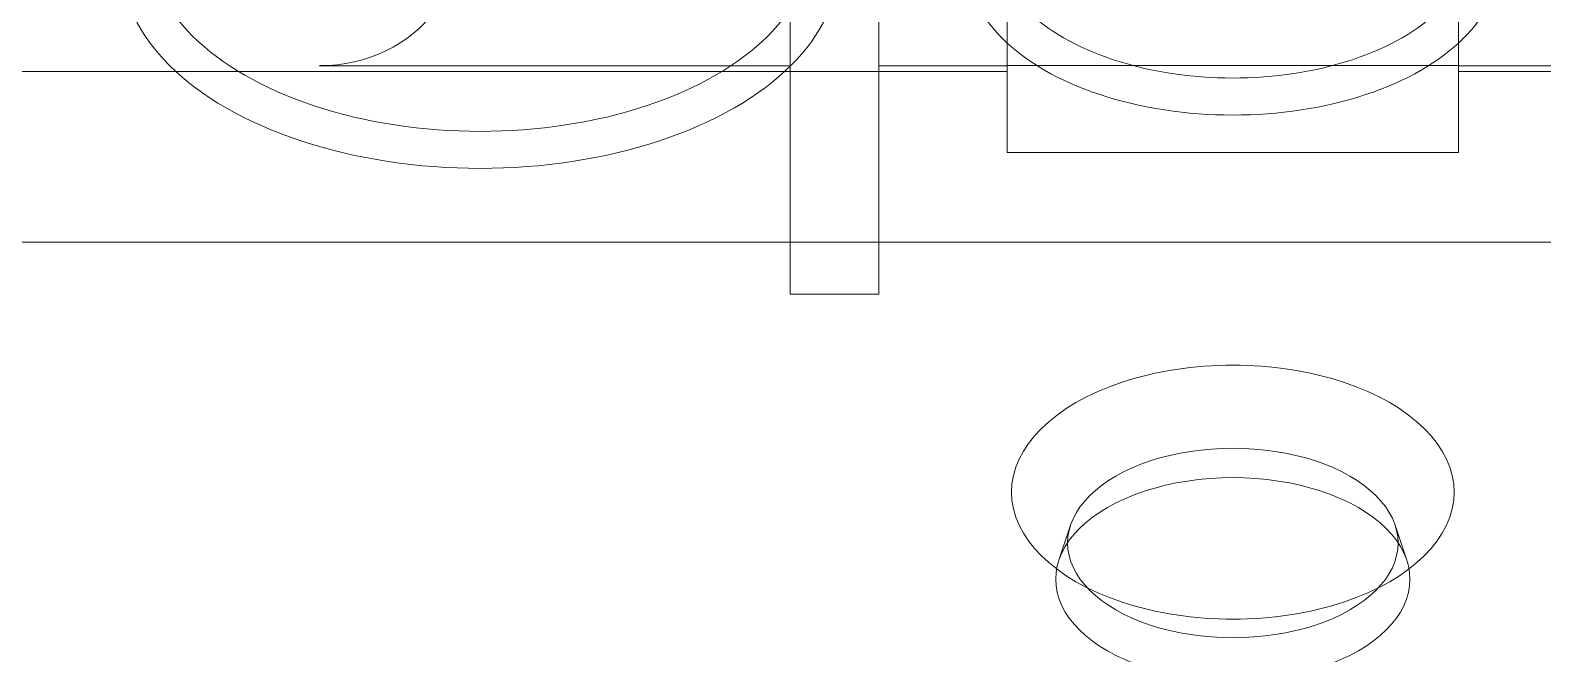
# Model space of a CAD drawing. Header units: millimetres. Extents: x 42151 to 59780, y 37376 to 44547.
# Drawn here: x 47672.03 to 47689.11, y 42989.92 to 42996.97 of the extents above; entities that cross this region are included whole.
import ezdxf

# ---------------------------------------------------------------- set-up
doc = ezdxf.new("R2010")
doc.units = ezdxf.units.MM
doc.set_wipeout_variables(frame=1)
doc.layers.add('! NO PLOT !', color=7, linetype='Continuous', true_color=0xff75dd, plot=False)
doc.layers.add('000-PI-Oprema', color=30, linetype='Continuous', lineweight=5)

# ---------------------------------------------------------------- blocks, each defined once
blk = doc.blocks.new('Shrack distriblock 125A')
blk.add_wipeout([(50953.151, 45336.978), (51024.151, 45336.978), (51024.151, 45240.978), (51017.651, 45240.978), (51017.651, 45241.478), (50959.651, 45241.478), (50959.651, 45240.978), (50953.151, 45240.978), (50953.151, 45241.478)]).dxf.layer = '! NO PLOT !'
at = {"layer": '000-PI-Oprema'}
for p, q in [((50986.101, 45276.481), (50986.101, 45271.812)), ((50986.101, 45276.481), (50986.101, 45271.812)), ((50991.201, 45276.481), (50991.201, 45271.812)), ((50991.201, 45276.481), (50991.201, 45271.812)), ((50983.651, 45271.876), (50983.651, 45275.606)), ((50983.651, 45271.876), (50983.651, 45275.606)), ((50984.651, 45271.876), (50984.651, 45275.606)), ((50984.651, 45271.876), (50984.651, 45275.606)), ((50978.336, 45271.876), (50983.651, 45271.876)), ((50978.336, 45271.876), (50983.651, 45271.876)), ((50983.651, 45269.296), (50983.651, 45271.876)), ((50983.651, 45269.296), (50983.651, 45271.876)), ((50984.651, 45271.876), (50984.651, 45269.296)), ((50984.651, 45271.876), (50986.101, 45271.876)), ((50984.651, 45271.876), (50984.651, 45269.296)), ((50984.651, 45271.876), (50986.101, 45271.876)), ((50986.101, 45271.877), (50991.201, 45271.877)), ((50986.101, 45271.877), (50991.201, 45271.877)), ((50992.651, 45271.876), (50991.201, 45271.876)), ((50992.651, 45271.876), (50991.201, 45271.876)), ((50986.101, 45271.812), (50959.651, 45271.812)), ((50986.101, 45271.812), (50959.651, 45271.812)), ((50986.101, 45270.894), (50986.101, 45271.812)), ((50986.101, 45270.894), (50986.101, 45271.812)), ((50991.201, 45271.812), (51017.651, 45271.812)), ((50991.201, 45270.894), (50991.201, 45271.812)), ((50991.201, 45271.812), (51017.651, 45271.812)), ((50991.201, 45270.894), (50991.201, 45271.812)), ((50986.101, 45270.894), (50991.201, 45270.894)), ((50986.101, 45270.894), (50991.201, 45270.894)), ((51017.651, 45269.884), (50959.651, 45269.884)), ((51017.651, 45269.884), (50959.651, 45269.884)), ((50984.651, 45269.296), (50983.651, 45269.296)), ((50984.651, 45269.296), (50983.651, 45269.296)), ((50986.818, 45266.686), (50986.687, 45266.291)), ((50986.818, 45266.686), (50986.687, 45266.291)), ((50990.484, 45266.686), (50990.616, 45266.291)), ((50990.484, 45266.686), (50990.616, 45266.291))]:
    blk.add_line(p, q, dxfattribs=at)
for centre, major_axis, ratio, start_param, end_param in [((50980.151, 45273.285), (-3.75, 0), 0.573576, 0, 3.141593), ((50980.151, 45273.285), (-3.75, 0), 0.573576, 0, 3.141593), ((50988.651, 45273.285), (-2.7, 0), 0.573576, 0, 3.141593), ((50988.651, 45273.285), (-2.7, 0), 0.573576, 0, 3.141593), ((50980.151, 45273.039), (-4.05, 0), 0.573576, 0, 3.141593), ((50980.151, 45273.039), (-4.05, 0), 0.573576, 0, 3.141593), ((50988.651, 45273.039), (-3, 0), 0.573576, 0, 3.141593), ((50988.651, 45273.039), (-3, 0), 0.573576, 0, 3.141593), ((50978.336, 45273.12), (-1.5, 0), 0.829164, -4.712389, -3.665191), ((50978.336, 45273.12), (-1.5, 0), 0.829164, -4.712389, -3.665191), ((50988.651, 45267.059), (2.5, 0), 0.573576, 0, 3.141593), ((50988.651, 45267.059), (2.5, 0), 0.573576, 0, 3.141593), ((50988.651, 45266.485), (1.866, 0), 0.573576, 0, 3.141593), ((50988.651, 45266.485), (1.866, 0), 0.573576, 0, 3.141593), ((50988.651, 45267.059), (-2.5, 0), 0.573576, 0, 3.141593), ((50988.651, 45267.059), (-2.5, 0), 0.573576, 0, 3.141593), ((50988.651, 45266.076), (2, 0), 0.573576, 0, 3.141593), ((50988.651, 45266.076), (2, 0), 0.573576, 0, 3.141593), ((50988.651, 45266.485), (-1.866, 0), 0.573576, 0, 3.141593), ((50988.651, 45266.485), (-1.866, 0), 0.573576, 0, 3.141593), ((50988.651, 45266.076), (-2, 0), 0.573576, 0, 3.141593), ((50988.651, 45266.076), (-2, 0), 0.573576, 0, 3.141593)]:
    blk.add_ellipse(centre, major_axis=major_axis, ratio=ratio, start_param=start_param, end_param=end_param, dxfattribs=at)

msp = doc.modelspace()

# ---------------------------------------------------------------- block references
at = {"layer": '000-PI-Oprema'}
msp.add_blockref('Shrack distriblock 125A', (-3303.042, -2275.31), dxfattribs=at)

doc.saveas('drawing.dxf')
